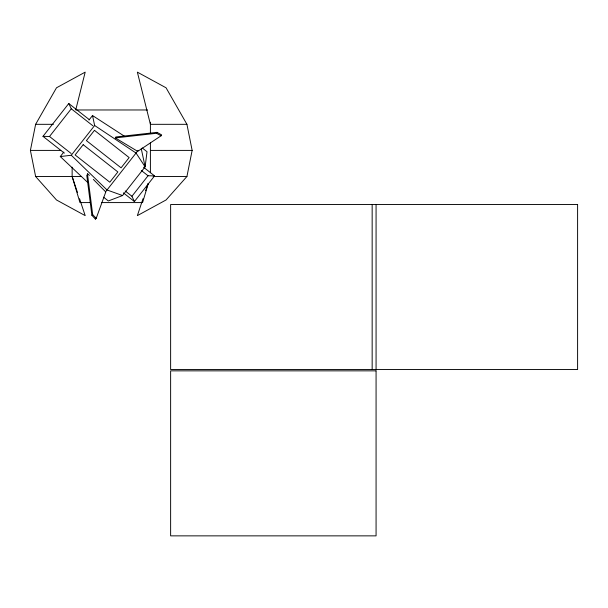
<?xml version="1.0" encoding="UTF-8"?>
<svg xmlns="http://www.w3.org/2000/svg" width="608" height="608" viewBox="0 0 608 608"><rect width="100%" height="100%" fill="white"/><g stroke="black" fill="none" stroke-linecap="round" stroke-linejoin="round"><path stroke-width="0.91" d="M79.549 198.725L85.188 215.627L56.491 199.971L35.621 176.495L30.4 150.404L35.621 124.321L56.491 87.795L85.188 72.139L75.802 109.668M142.994 198.725L137.362 215.627L166.06 199.971L186.93 176.495L192.143 150.404L186.93 124.321L166.06 87.795L137.362 72.139L150.404 124.321L186.93 124.321M148.246 183.692L142.576 202.586L101.787 202.586M86.746 175.066L91.884 215.255L95.395 219.108L95.973 217.322M145.662 190.722L148.033 183.608M95.395 219.108L96.178 218.394L105.777 191.976L93.32 179.383M115.315 137.91L115.824 136.975L157.024 132.354L161.599 134.854L161.09 135.782L137.689 151.362L115.315 137.91L156.514 133.281L161.09 135.782M156.514 133.281L157.024 132.354M64.349 153.125L42.993 136.344L68.78 103.52L89.399 119.723M42.993 136.344L49.514 136.488L71.273 108.794L68.78 103.52M87.765 182.506L60.283 156.56L63.802 152.091M89.004 120.012L92.515 115.535L125.02 136.61M60.283 156.56L71.273 155.245L94.643 125.499L92.515 115.535M105.412 192.022L138.183 150.313M103.558 197.197L108.346 200.959L122.558 195.54L145.122 166.82L147.022 151.726L142.242 147.964M134.421 201.544L131.936 196.27L148.048 175.758L154.569 175.902L134.421 201.544L123.378 192.865M91.884 215.255L92.667 214.54L87.415 173.417M75.916 109.972L147.577 109.972M35.621 124.321L53.413 124.321M30.4 150.404L60.754 150.404M150.404 150.404L192.143 150.404M35.621 176.495L81.571 176.495M153.216 176.495L186.93 176.495M90.402 202.586L79.967 202.586L72.139 176.495L72.139 167.177M122.558 195.54L107.023 189.97L71.273 155.245M94.643 125.499L136.04 153.049L145.122 166.82L141.261 148.702M71.273 108.794L92.902 125.795M143.526 167.223L154.569 175.902M141.337 170.483L148.048 175.758M125.218 190.996L131.936 196.27M49.514 136.488L71.144 153.49M88.069 174.086L89.384 175.408M92.667 214.54L96.178 218.394M72.139 176.495L77.474 192.5M376.071 204.539L376.071 369.55M372.157 204.539L372.157 369.55M150.404 122.246L150.404 133.638M150.404 142.948L150.404 172.771M83.182 144.696L75.118 154.949L109.805 182.202L117.868 171.95L83.182 144.696M94.46 130.332L86.404 140.592L121.091 167.846L129.147 157.586L94.46 130.332M577.6 204.539L170.628 204.539L170.628 369.55L577.6 369.55L577.6 204.539M376.071 370.85L170.628 370.85L170.628 535.861L376.071 535.861L376.071 370.85"/></g></svg>
